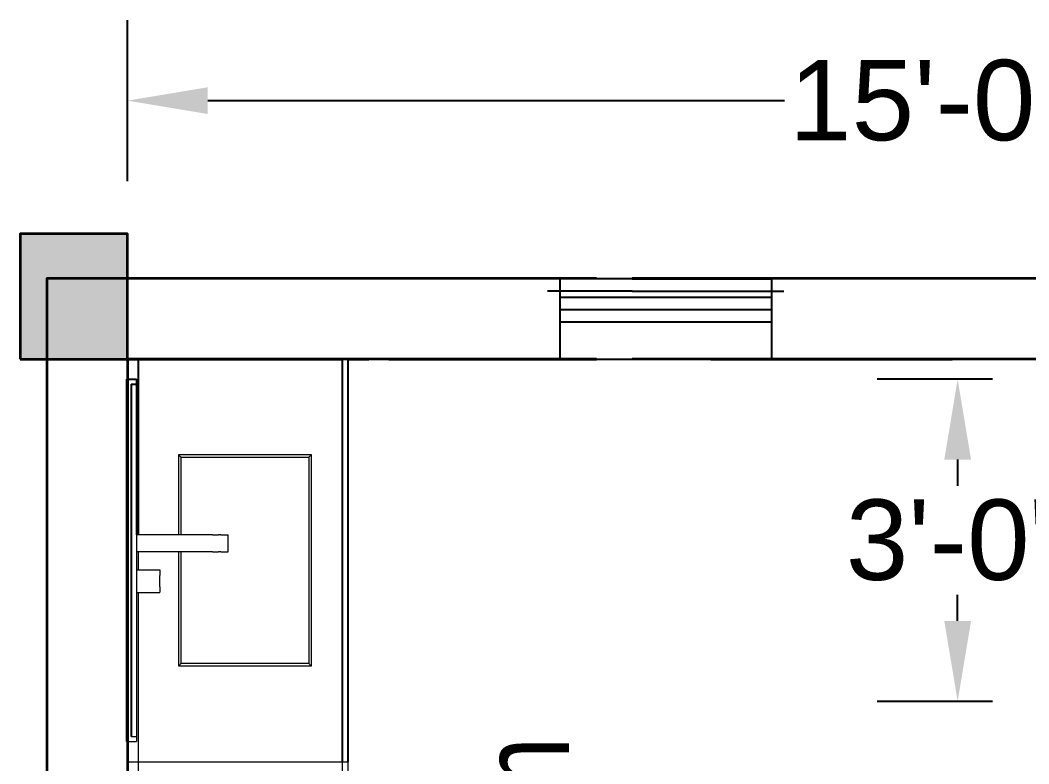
# Model space of a CAD drawing. Header units: millimetres. Extents: x 6923 to 14208, y 3430 to 4414.
# Drawn here: x 12872.5 to 12985.4, y 4245.1 to 4328.2 of the extents above; entities that cross this region are included whole.
import ezdxf

# ---------------------------------------------------------------- set-up
doc = ezdxf.new("R2010")
doc.units = ezdxf.units.MM
doc.layers.get('Defpoints').update_dxf_attribs({"color": 250})
for name, color, linetype, lineweight in [('dimension', 6, 'Continuous', 15), ('Furniture', 252, 'Continuous', 0), ('hatch', 214, 'Continuous', 15), ('text', 11, 'Continuous', 25), ('wall', 160, 'Continuous', 35), ('window', 36, 'Continuous', 25)]:
    doc.layers.add(name, color=color, linetype=linetype, lineweight=lineweight)
doc.layers.add('SectionCutEdges', color=7, linetype='Continuous')
doc.styles.add('ARRIAL NARROW', font='ARIALN.TTF')
doc.styles.get("Standard").update_dxf_attribs({"font": 'arial.ttf'})
doc.dimstyles.new('1 to 8', dxfattribs={"dimscale": 96, "dimtxt": 0.09375, "dimasz": 0.09375, "dimexe": 0.09375, "dimexo": 0.09375, "dimgap": 0.015625, "dimtad": 0, "dimtih": 1, "dimtoh": 1, "dimdec": 0, "dimrnd": 0.09375, "dimzin": 3, "dimdsep": 46, "dimlunit": 4, "dimtxsty": 'Standard', "dimcen": 0.09375, "dimadec": 0, "dimazin": 0, "dimtfac": 1, "dimtdec": 0, "dimtofl": 0, "dimtmove": 0, "dimatfit": 3, "dimfxl": 0.09375, "dimfxlon": 1, "dimtolj": 1, "dimtzin": 0, "dimarcsym": 0})

# ---------------------------------------------------------------- blocks, each defined once
blk = doc.blocks.new('*D70')
at = {"layer": 'Defpoints', "color": 0, "transparency": 16777216}
for p in [(12990.32, 4288.08), (12977.41, 4252.04), (12990.32, 4252.04)]:
    blk.add_point(p, dxfattribs=at)
at = {"layer": 'dimension', "color": 0, "lineweight": -2, "transparency": 16777216}
for p, q in [((12981.32, 4288.08), (12968.41, 4288.08)), ((12977.41, 4279.08), (12977.41, 4276.16)), ((12977.41, 4261.04), (12977.41, 4263.96)), ((12981.32, 4252.04), (12968.41, 4252.04))]:
    blk.add_line(p, q, dxfattribs=at)
at = {"layer": 'dimension', "color": 0, "transparency": 16777216}
for points in [[(12975.91, 4279.08), (12978.91, 4279.08), (12977.41, 4288.08)], [(12975.91, 4261.04), (12978.91, 4261.04), (12977.41, 4252.04)]]:
    blk.add_solid(points, dxfattribs=at)
at = {"layer": 'dimension', "color": 0, "transparency": 16777216, "insert": (12977.41, 4270.06), "char_height": 9, "attachment_point": 5}
blk.add_mtext('\\A1;3\'-0"', dxfattribs=at)
blk = doc.blocks.new('*D84')
at = {"layer": 'Defpoints', "color": 0, "transparency": 16777216}
for p in [(13064.64, 4319.24), (12884.48, 4290.33), (13064.64, 4290.33)]:
    blk.add_point(p, dxfattribs=at)
at = {"layer": 'dimension', "color": 0, "lineweight": -2, "transparency": 16777216}
for p, q in [((12884.48, 4310.24), (12884.48, 4328.24)), ((13064.64, 4310.24), (13064.64, 4328.24)), ((12893.48, 4319.24), (12958.02, 4319.24)), ((13055.64, 4319.24), (12991.09, 4319.24))]:
    blk.add_line(p, q, dxfattribs=at)
at = {"layer": 'dimension', "color": 0, "transparency": 16777216}
for points in [[(12893.48, 4320.74), (12893.48, 4317.74), (12884.48, 4319.24)], [(13055.64, 4320.74), (13055.64, 4317.74), (13064.64, 4319.24)]]:
    blk.add_solid(points, dxfattribs=at)
at = {"layer": 'dimension', "color": 0, "transparency": 16777216, "insert": (12974.56, 4319.24), "char_height": 9, "attachment_point": 5}
blk.add_mtext('\\A1;15\'-0"', dxfattribs=at)

msp = doc.modelspace()

# ---------------------------------------------------------------- hatches: boundary and pattern name
at = {"layer": 'hatch'}
h = msp.add_hatch(color=5, dxfattribs=at)
h.dxf.hatch_style = 1
h.paths.add_polyline_path([(12872.48, 4304.33), (12872.48, 4290.33), (12884.48, 4290.33), (12884.48, 4304.33)])
h = msp.add_hatch(color=5, dxfattribs=at)
h.dxf.hatch_style = 1
h.paths.add_polyline_path([(12884.48, 4304.33), (12872.48, 4304.33), (12872.48, 4290.33), (12884.48, 4290.33)])
h = msp.add_hatch(color=5, dxfattribs=at)
h.dxf.hatch_style = 1
h.paths.add_polyline_path([(12872.48, 4304.33), (12872.48, 4290.33), (12884.48, 4290.33), (12884.48, 4304.33)])
h = msp.add_hatch(color=5, dxfattribs=at)
h.dxf.hatch_style = 1
h.paths.add_polyline_path([(12884.48, 4304.33), (12872.48, 4304.33), (12872.48, 4290.33), (12884.48, 4290.33)])

# ---------------------------------------------------------------- linework, layer by layer
for p, q in [((12885.73, 4270.67), (12885.73, 4290.33)), ((12885.73, 4270.67), (12885.73, 4290.33)), ((12908.57, 4245.29), (12908.57, 4290.33)), ((12909.18, 4245.29), (12909.18, 4290.33)), ((12909.18, 4245.29), (12909.18, 4290.33)), ((12884.41, 4285.82), (12884.41, 4288.08)), ((12885.48, 4287.51), (12885.48, 4270.67)), ((12884.41, 4247.54), (12884.41, 4285.82))]:
    msp.add_line(p, q)
at = {"layer": 'Furniture'}
for p, q in [((12908.57, 4245.29), (12908.57, 4290.33)), ((12884.41, 4285.82), (12884.41, 4288.08)), ((12884.48, 4288.08), (12885.48, 4288.08)), ((12884.48, 4288.08), (12884.48, 4285.82)), ((12885.48, 4288.08), (12885.48, 4287.51)), ((12884.91, 4287.51), (12885.48, 4287.51)), ((12884.91, 4287.51), (12884.91, 4248.1)), ((12885.48, 4287.51), (12885.48, 4270.67)), ((12884.48, 4285.82), (12884.41, 4285.82)), ((12884.41, 4247.54), (12884.41, 4285.82)), ((12884.48, 4247.54), (12884.48, 4285.82)), ((12890.19, 4279.62), (12890.28, 4279.54)), ((12905.07, 4279.62), (12890.19, 4279.62)), ((12890.19, 4279.62), (12890.19, 4270.67)), ((12890.28, 4279.54), (12890.35, 4279.47)), ((12890.35, 4279.47), (12890.4, 4279.42)), ((12890.4, 4279.42), (12890.45, 4279.38)), ((12890.45, 4279.38), (12890.47, 4279.36)), ((12890.48, 4279.35), (12904.78, 4279.35)), ((12890.48, 4278.94), (12890.48, 4279.35)), ((12890.48, 4278.19), (12890.48, 4278.94)), ((12904.78, 4279.35), (12904.78, 4278.94)), ((12904.78, 4278.94), (12904.78, 4278.19)), ((12904.79, 4279.36), (12904.81, 4279.38)), ((12904.81, 4279.38), (12904.85, 4279.42)), ((12904.85, 4279.42), (12904.91, 4279.47)), ((12904.91, 4279.47), (12904.98, 4279.54)), ((12904.98, 4279.54), (12905.07, 4279.62)), ((12905.07, 4256), (12905.07, 4279.62)), ((12890.48, 4277.37), (12890.48, 4278.19)), ((12904.78, 4278.19), (12904.78, 4277.37)), ((12890.48, 4276.48), (12890.48, 4277.37)), ((12904.78, 4277.37), (12904.78, 4276.48)), ((12890.48, 4275.53), (12890.48, 4276.48)), ((12890.48, 4274.53), (12890.48, 4275.53)), ((12904.78, 4276.48), (12904.78, 4275.53)), ((12904.78, 4275.53), (12904.78, 4274.53)), ((12890.48, 4273.48), (12890.48, 4274.53)), ((12904.78, 4274.53), (12904.78, 4273.48)), ((12890.48, 4272.4), (12890.48, 4273.48)), ((12904.78, 4273.48), (12904.78, 4272.4)), ((12890.48, 4271.28), (12890.48, 4272.4)), ((12904.78, 4272.4), (12904.78, 4271.28)), ((12890.48, 4270.67), (12890.48, 4271.28)), ((12904.78, 4271.28), (12904.78, 4270.13)), ((12885.73, 4270.67), (12885.48, 4270.67)), ((12885.48, 4270.67), (12885.48, 4268.75)), ((12890.19, 4270.67), (12885.73, 4270.67)), ((12890.28, 4270.67), (12890.19, 4270.67)), ((12890.35, 4270.67), (12890.28, 4270.67)), ((12890.4, 4270.67), (12890.35, 4270.67)), ((12890.45, 4270.67), (12890.4, 4270.67)), ((12890.48, 4270.67), (12890.45, 4270.67)), ((12894, 4270.67), (12890.48, 4270.67)), ((12894, 4270.67), (12894.44, 4270.67)), ((12894.44, 4270.67), (12894.69, 4270.67)), ((12894.92, 4270.67), (12894.69, 4270.67)), ((12894.92, 4270.67), (12895.13, 4270.67)), ((12895.13, 4270.67), (12895.32, 4270.67)), ((12895.32, 4270.67), (12895.48, 4270.67)), ((12895.48, 4270.67), (12895.61, 4270.67)), ((12895.61, 4270.67), (12895.7, 4270.67)), ((12895.7, 4270.67), (12895.76, 4270.67)), ((12895.76, 4270.67), (12895.77, 4270.67)), ((12895.77, 4270.13), (12895.77, 4270.67)), ((12895.77, 4268.97), (12895.77, 4270.13)), ((12904.78, 4270.13), (12904.78, 4268.97)), ((12885.73, 4268.75), (12885.48, 4268.75)), ((12885.48, 4268.75), (12885.48, 4266.75)), ((12885.73, 4266.75), (12885.73, 4268.75)), ((12890.19, 4268.75), (12885.73, 4268.75)), ((12890.19, 4268.75), (12890.19, 4256)), ((12890.28, 4268.75), (12890.19, 4268.75)), ((12890.35, 4268.75), (12890.28, 4268.75)), ((12890.4, 4268.75), (12890.35, 4268.75)), ((12890.45, 4268.75), (12890.4, 4268.75)), ((12890.48, 4268.75), (12890.45, 4268.75)), ((12894, 4268.75), (12890.48, 4268.75)), ((12890.48, 4267.81), (12890.48, 4268.75)), ((12894, 4268.75), (12894.44, 4268.75)), ((12894.44, 4268.75), (12894.69, 4268.75)), ((12894.92, 4268.75), (12894.69, 4268.75)), ((12894.92, 4268.75), (12895.13, 4268.75)), ((12895.13, 4268.75), (12895.32, 4268.75)), ((12895.32, 4268.75), (12895.48, 4268.75)), ((12895.48, 4268.75), (12895.61, 4268.75)), ((12895.61, 4268.75), (12895.7, 4268.75)), ((12895.7, 4268.75), (12895.76, 4268.75)), ((12895.76, 4268.75), (12895.77, 4268.75)), ((12895.77, 4268.75), (12895.77, 4268.97)), ((12904.78, 4268.97), (12904.78, 4267.81)), ((12890.48, 4266.64), (12890.48, 4267.81)), ((12904.78, 4267.81), (12904.78, 4266.64)), ((12885.48, 4266.75), (12885.73, 4266.75)), ((12885.48, 4266.75), (12885.48, 4266.71)), ((12885.48, 4266.71), (12885.48, 4266.58)), ((12885.48, 4266.58), (12885.48, 4266.38)), ((12885.73, 4266.75), (12888.1, 4266.75)), ((12888.1, 4266.75), (12888.1, 4266.71)), ((12888.1, 4266.71), (12888.1, 4266.58)), ((12888.1, 4266.58), (12888.1, 4266.38)), ((12890.48, 4265.48), (12890.48, 4266.64)), ((12904.78, 4266.64), (12904.78, 4265.48)), ((12885.48, 4266.38), (12885.48, 4266.12)), ((12885.48, 4266.12), (12885.48, 4265.82)), ((12885.48, 4265.82), (12885.48, 4265.49)), ((12885.48, 4265.49), (12885.48, 4265.16)), ((12888.06, 4266.12), (12888.1, 4266.12)), ((12888.06, 4266.12), (12888.06, 4265.82)), ((12888.06, 4265.82), (12888.06, 4265.49)), ((12888.06, 4265.49), (12888.06, 4265.16)), ((12888.1, 4266.38), (12888.1, 4266.12)), ((12890.48, 4264.34), (12890.48, 4265.48)), ((12904.78, 4265.48), (12904.78, 4264.34)), ((12885.48, 4265.16), (12885.48, 4264.85)), ((12885.48, 4264.85), (12885.48, 4264.59)), ((12885.48, 4264.59), (12885.48, 4264.39)), ((12885.48, 4264.39), (12885.48, 4264.26)), ((12885.48, 4264.26), (12885.48, 4264.22)), ((12885.48, 4264.22), (12885.48, 4248.1)), ((12885.48, 4264.22), (12885.73, 4264.22)), ((12885.73, 4245.29), (12885.73, 4264.22)), ((12885.73, 4264.22), (12888.1, 4264.22)), ((12888.06, 4265.16), (12888.06, 4264.85)), ((12888.06, 4264.85), (12888.1, 4264.85)), ((12888.1, 4264.85), (12888.1, 4264.59)), ((12888.1, 4264.59), (12888.1, 4264.39)), ((12888.1, 4264.39), (12888.1, 4264.26)), ((12888.1, 4264.22), (12888.1, 4264.26)), ((12890.48, 4263.22), (12890.48, 4264.34)), ((12904.78, 4264.34), (12904.78, 4263.22)), ((12890.48, 4262.13), (12890.48, 4263.22)), ((12904.78, 4263.22), (12904.78, 4262.13)), ((12890.48, 4261.08), (12890.48, 4262.13)), ((12904.78, 4262.13), (12904.78, 4261.08)), ((12890.48, 4260.08), (12890.48, 4261.08)), ((12904.78, 4261.08), (12904.78, 4260.08)), ((12890.48, 4259.13), (12890.48, 4260.08)), ((12904.78, 4260.08), (12904.78, 4259.13)), ((12890.48, 4258.24), (12890.48, 4259.13)), ((12904.78, 4259.13), (12904.78, 4258.24)), ((12890.48, 4257.42), (12890.48, 4258.24)), ((12890.48, 4256.67), (12890.48, 4257.42)), ((12904.78, 4258.24), (12904.78, 4257.42)), ((12904.78, 4257.42), (12904.78, 4256.67)), ((12890.45, 4256.24), (12890.4, 4256.2)), ((12890.48, 4256.27), (12890.47, 4256.26)), ((12890.48, 4256.27), (12890.48, 4256.67)), ((12904.78, 4256.27), (12890.48, 4256.27)), ((12904.78, 4256.67), (12904.78, 4256.27)), ((12904.78, 4256.27), (12904.79, 4256.26)), ((12904.79, 4256.26), (12904.81, 4256.24)), ((12904.81, 4256.24), (12904.85, 4256.2)), ((12890.28, 4256.08), (12890.19, 4256)), ((12890.19, 4256), (12905.07, 4256)), ((12890.35, 4256.14), (12890.28, 4256.08)), ((12890.4, 4256.2), (12890.35, 4256.14)), ((12904.85, 4256.2), (12904.91, 4256.14)), ((12904.91, 4256.14), (12904.98, 4256.08)), ((12904.98, 4256.08), (12905.07, 4256)), ((12884.48, 4247.54), (12885.48, 4247.54)), ((12884.48, 4247.54), (12884.48, 4245.29)), ((12884.91, 4248.1), (12885.48, 4248.1)), ((12885.48, 4248.1), (12885.48, 4247.54)), ((12884.48, 4245.29), (12885.73, 4245.29)), ((12884.48, 4245.29), (12884.48, 4243.04)), ((12885.73, 4225.63), (12885.73, 4245.29)), ((12885.73, 4245.29), (12908.57, 4245.29)), ((12908.57, 4200.25), (12908.57, 4245.29)), ((12908.57, 4245.29), (12908.65, 4245.29)), ((12908.65, 4245.29), (12908.73, 4245.29)), ((12908.73, 4245.29), (12908.81, 4245.29)), ((12908.81, 4245.29), (12908.88, 4245.29)), ((12908.88, 4245.29), (12908.94, 4245.29)), ((12908.94, 4245.29), (12909, 4245.29)), ((12909, 4245.29), (12909.05, 4245.29)), ((12909.05, 4245.29), (12909.1, 4245.29)), ((12909.16, 4245.29), (12909.1, 4245.29)), ((12909.16, 4245.29), (12909.17, 4245.29)), ((12909.18, 4245.29), (12909.17, 4245.29)), ((12909.18, 4200.25), (12909.18, 4245.29))]:
    msp.add_line(p, q, dxfattribs=at)
at = {"layer": 'SectionCutEdges'}
for p, q in [((12884.48, 4290.33), (12885.73, 4290.33)), ((12884.48, 4290.33), (12884.48, 4288.08)), ((12908.57, 4290.33), (12908.65, 4290.33)), ((12908.57, 4290.33), (12908.65, 4290.33)), ((12908.65, 4290.33), (12908.73, 4290.33)), ((12908.65, 4290.33), (12908.73, 4290.33)), ((12908.73, 4290.33), (12908.81, 4290.33)), ((12908.73, 4290.33), (12908.81, 4290.33)), ((12908.81, 4290.33), (12908.88, 4290.33)), ((12908.81, 4290.33), (12908.88, 4290.33)), ((12908.88, 4290.33), (12908.94, 4290.33)), ((12908.88, 4290.33), (12908.94, 4290.33)), ((12908.94, 4290.33), (12909, 4290.33)), ((12908.94, 4290.33), (12909, 4290.33)), ((12909, 4290.33), (12909.05, 4290.33)), ((12909, 4290.33), (12909.05, 4290.33)), ((12909.05, 4290.33), (12909.1, 4290.33)), ((12909.05, 4290.33), (12909.1, 4290.33)), ((12909.16, 4290.33), (12909.1, 4290.33)), ((12909.16, 4290.33), (12909.1, 4290.33)), ((12909.16, 4290.33), (12909.17, 4290.33)), ((12909.16, 4290.33), (12909.17, 4290.33)), ((12909.17, 4290.33), (12909.18, 4290.33)), ((12909.17, 4290.33), (12909.18, 4290.33)), ((12909.18, 4290.33), (12911.5, 4290.33)), ((12884.48, 4288.08), (12885.48, 4288.08)), ((12884.48, 4288.08), (12884.48, 4285.82)), ((12885.48, 4288.08), (12885.48, 4287.51)), ((12884.91, 4287.51), (12885.48, 4287.51)), ((12884.91, 4287.51), (12884.91, 4248.1)), ((12884.48, 4285.82), (12884.41, 4285.82)), ((12884.48, 4247.54), (12884.48, 4285.82))]:
    msp.add_line(p, q, dxfattribs=at)
at = {"layer": 'wall'}
for p, q in [((12884.48, 4290.33), (12885.73, 4290.33)), ((12884.48, 4290.33), (12884.48, 4288.08)), ((12885.73, 4290.33), (12908.57, 4290.33)), ((12909.18, 4290.33), (12911.5, 4290.33)), ((12913.75, 4290.33), (12911.5, 4290.33)), ((12913.75, 4290.33), (12936.99, 4290.33)), ((12913.75, 4290.33), (12936.99, 4290.33)), ((12913.75, 4290.33), (12936.99, 4290.33)), ((12949.79, 4290.33), (12976.81, 4290.33)), ((12949.79, 4290.33), (12976.81, 4290.33)), ((12979.06, 4290.33), (12976.81, 4290.33)), ((12988.07, 4290.33), (12979.06, 4290.33))]:
    msp.add_line(p, q, dxfattribs=at)
msp.add_lwpolyline([(12872.48, 4290.33), (12884.48, 4290.33), (12884.48, 4304.33), (12872.48, 4304.33)], close=True, dxfattribs=at)
msp.add_lwpolyline([(12872.48, 4290.33), (12884.48, 4290.33), (12884.48, 4304.33), (12872.48, 4304.33)], close=True, dxfattribs=at)
msp.add_lwpolyline([(12872.48, 4290.33), (12884.48, 4290.33), (12884.48, 4304.33), (12872.48, 4304.33)], close=True, dxfattribs=at)
msp.add_lwpolyline([(12872.48, 4290.33), (12884.48, 4290.33), (12884.48, 4304.33), (12872.48, 4304.33)], close=True, dxfattribs=at)
msp.add_lwpolyline([(12872.48, 4290.33), (12884.48, 4290.33), (12884.48, 4304.33), (12872.48, 4304.33)], close=True, dxfattribs=at)
for points in [[(12936.99, 4299.33), (12875.48, 4299.33), (12875.48, 3678.41)], [(13075.71, 4299.33), (12940.99, 4299.33)], [(13075.71, 4299.33), (12940.99, 4299.33)], [(13075.71, 4299.33), (12940.99, 4299.33)], [(12936.99, 4290.33), (12884.48, 4290.33), (12884.48, 3678.41)], [(13075.71, 4290.33), (12940.99, 4290.33)], [(13075.71, 4290.33), (12940.99, 4290.33)], [(13075.71, 4290.33), (12940.99, 4290.33)]]:
    msp.add_lwpolyline(points, dxfattribs=at)
at = {"layer": 'window'}
for p, q in [((12940.99, 4299.32), (12932.87, 4299.32)), ((12932.87, 4299.32), (12932.87, 4290.32)), ((12940.99, 4299.32), (12932.87, 4299.32)), ((12932.87, 4299.32), (12932.87, 4290.32)), ((12940.99, 4299.32), (12956.56, 4299.32)), ((12940.99, 4299.32), (12956.56, 4299.32)), ((12956.56, 4299.32), (12956.56, 4290.33)), ((12956.56, 4299.32), (12956.56, 4290.33)), ((12940.99, 4297.94), (12931.49, 4297.94)), ((12940.99, 4297.94), (12931.49, 4297.94)), ((12932.87, 4297.25), (12940.99, 4297.25)), ((12932.87, 4297.25), (12940.99, 4297.25)), ((12940.99, 4297.94), (12957.94, 4297.94)), ((12940.99, 4297.94), (12957.94, 4297.94)), ((12940.99, 4297.25), (12956.56, 4297.25)), ((12940.99, 4297.25), (12956.56, 4297.25)), ((12932.87, 4295.86), (12940.99, 4295.86)), ((12932.87, 4295.86), (12940.99, 4295.86)), ((12940.99, 4295.86), (12956.56, 4295.86)), ((12940.99, 4295.86), (12956.56, 4295.86)), ((12932.87, 4294.48), (12940.99, 4294.48)), ((12932.87, 4294.48), (12940.99, 4294.48)), ((12940.99, 4294.48), (12956.56, 4294.48)), ((12940.99, 4294.48), (12956.56, 4294.48)), ((12932.87, 4290.32), (12940.99, 4290.32)), ((12932.87, 4290.32), (12940.99, 4290.32)), ((12940.99, 4290.33), (12956.56, 4290.33)), ((12940.99, 4290.33), (12956.56, 4290.33))]:
    msp.add_line(p, q, dxfattribs=at)

# ---------------------------------------------------------------- texts
at = {"layer": 'text', "color": 11, "true_color": 0xf27172, "insert": (12923.89, 4158.33), "char_height": 10, "attachment_point": 1, "rotation": 90, "style": 'ARRIAL NARROW'}
msp.add_mtext_dynamic_manual_height_columns('Female rest room', width=95.3674, gutter_width=1, heights=[0], dxfattribs=at)

# ---------------------------------------------------------------- dimensions: what is measured, and where the dimension line sits
at = {"layer": 'dimension', "color": 219, "true_color": 0x642165}
dim = msp.add_linear_dim(base=(13064.64, 4319.24), p1=(12884.48, 4290.33), p2=(13064.64, 4290.33), dimstyle='1 to 8', dxfattribs=at)
dim.commit()
dim.dimension.update_dxf_attribs({"geometry": '*D84', "text_midpoint": (12974.56, 4319.24)})
dim = msp.add_linear_dim(base=(12977.41, 4252.04), p1=(12990.32, 4288.08), p2=(12990.32, 4252.04), angle=90, dimstyle='1 to 8', dxfattribs=at)
dim.commit()
dim.dimension.update_dxf_attribs({"geometry": '*D70', "text_midpoint": (12977.41, 4270.06)})

doc.saveas('drawing.dxf')
